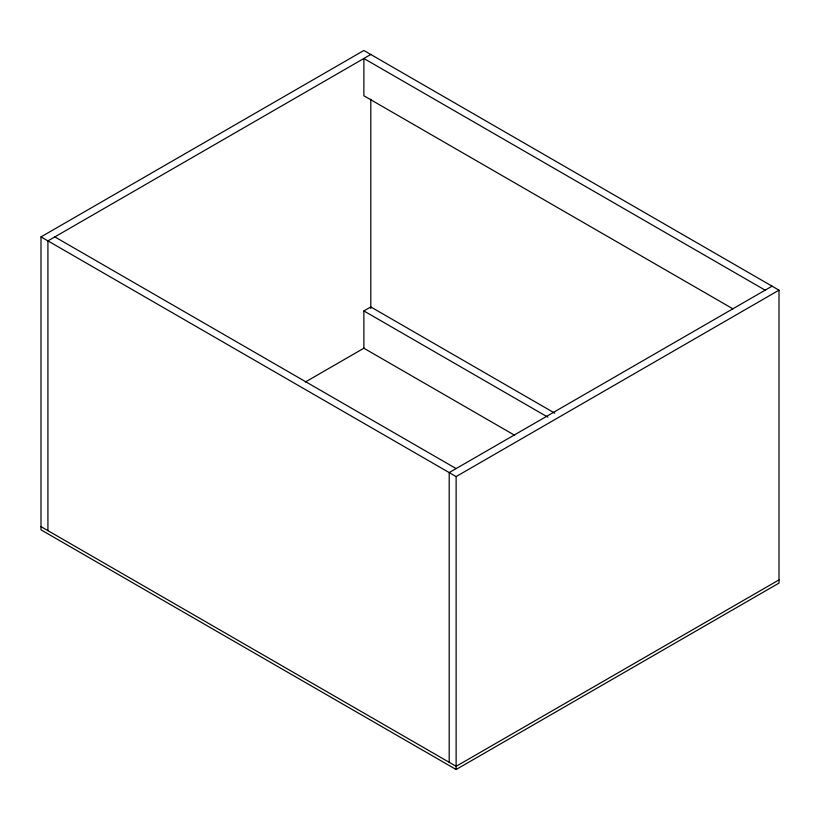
<?xml version="1.0" encoding="UTF-8"?>
<svg xmlns="http://www.w3.org/2000/svg" width="820" height="820" viewBox="0 0 820 820"><rect width="100%" height="100%" fill="white"/><g stroke="black" fill="none" stroke-linecap="round" stroke-linejoin="round"><path stroke-width="1.23" d="M41 236.898L363.875 50.491L779 290.167L779 583.102L456.125 769.508L41 529.833L41 236.898L456.125 476.574L779 290.167M370.794 54.489L47.919 240.895L47.919 530.632M514.632 435.256L363.875 348.223L363.875 310.934L370.794 306.946L554.812 413.188M305.327 382.017L364.141 348.069M772.081 286.17L449.206 472.576L449.206 762.313M779 579.904L456.125 766.31L41 526.645M765.162 290.167L363.875 58.486L363.875 95.766L733.018 308.884M363.875 310.934L547.893 417.175M54.837 236.898L456.125 468.589M456.125 476.574L456.125 769.508M370.794 99.158L370.794 308.484"/></g></svg>
